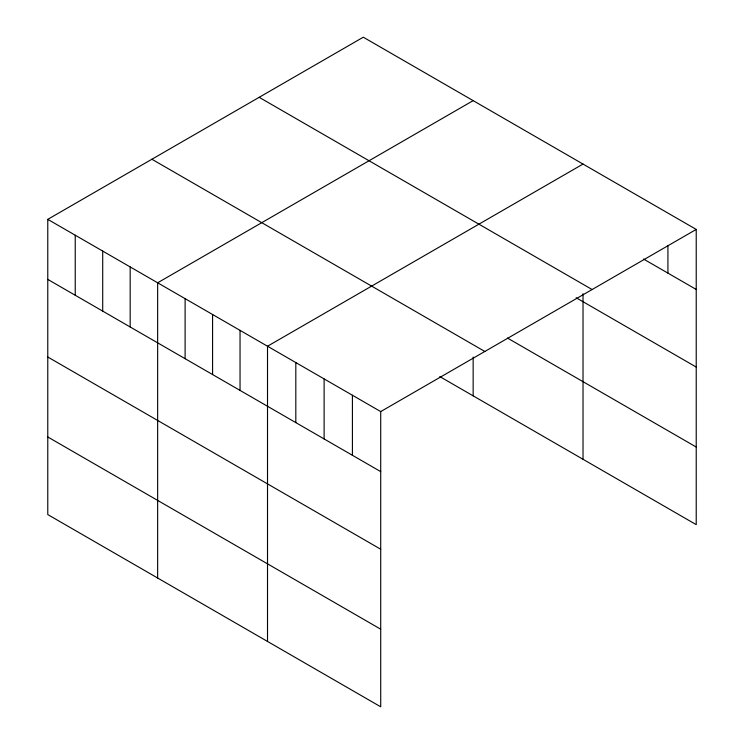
<?xml version="1.0" encoding="UTF-8"?>
<svg xmlns="http://www.w3.org/2000/svg" width="744" height="744" viewBox="0 0 744 744"><rect width="100%" height="100%" fill="white"/><g stroke="black" fill="none" stroke-linecap="round" stroke-linejoin="round"><path stroke-width="1.12" d="M47.774 219.359L380.714 411.581L380.714 706.8L47.774 514.578L47.774 219.359L363.286 37.2L696.226 229.422L696.226 524.641L439.806 376.594M473.156 100.635L157.644 282.794L157.644 578.014M583.026 164.061L267.514 346.23L267.514 641.449M380.714 411.581L696.226 229.422M643.532 259.033L696.226 289.453M259.172 97.315L592.103 289.537M576.163 297.749L696.226 367.062M507.492 338.064L696.226 447.032M151.897 159.244L484.828 351.466M47.774 279.4L380.714 471.622M47.774 357.008L380.714 549.23M47.774 436.97L380.714 629.192M667.926 245.408L667.926 273.113M583.026 293.722L583.026 459.281M473.156 357.046L473.156 395.854M352.414 395.241L352.414 455.282M324.114 378.901L324.114 438.941M295.814 362.57L295.814 422.601M240.042 330.364L240.042 390.405M212.579 314.507L212.579 374.548M185.107 298.651L185.107 358.692M130.172 266.938L130.172 326.969M102.709 251.081L102.709 311.113M75.237 235.216L75.237 295.256"/></g></svg>
